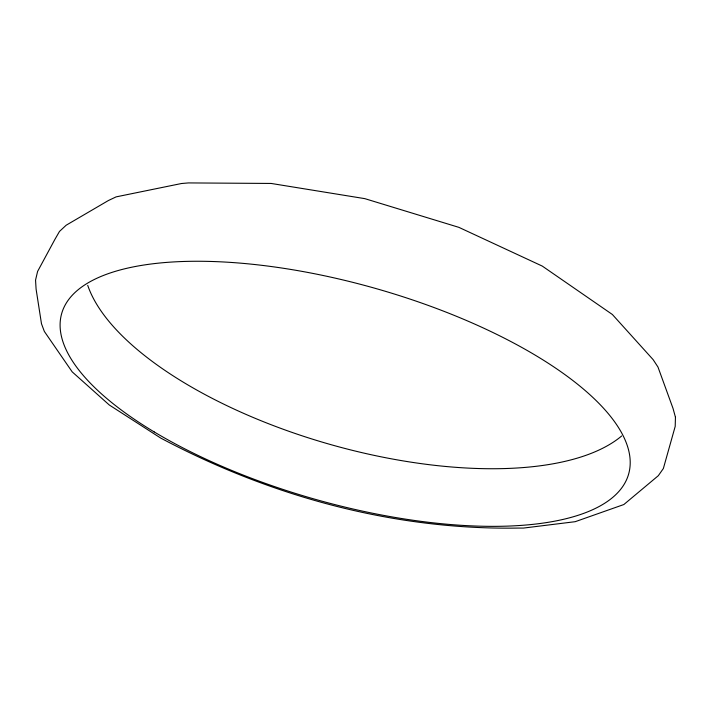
<?xml version="1.0" encoding="UTF-8"?>
<svg xmlns="http://www.w3.org/2000/svg" width="711" height="711" viewBox="0 0 711 711"><rect width="100%" height="100%" fill="white"/><g stroke="black" fill="none" stroke-linecap="round" stroke-linejoin="round"><path stroke-width="1.07" d="M621.672 435.976A288.488 120.337 15.8 0 1 331.308 444.757A288.488 120.337 15.8 0 1 87.72 285.342M675.45 417.241L675.201 426.387L663.363 468.513L658.324 475.686L623.84 504.534L575.208 521.687L523.42 528.077L518.177 528.069C393.876 530.122 270.144 496.234 160.739 438.083L109.281 404.986L72.193 371.871L44.34 331.415L41.478 323.736L36.092 289.11L35.55 280.107L37.594 271.433L54.88 239.429L59.493 231.43L66.176 225.218L108.374 200.538L116.124 196.876L181.527 183.509L188.477 182.923L271.14 183.447L364.823 198.645L458.871 227.351L542.28 266.092L612.384 314.502L653.133 359.642L657.968 367.027L673.024 408.416L675.45 417.241M154.109 431.87A294.621 109.663 15.8 0 0 623.894 484.733A294.621 109.663 15.8 0 0 257.462 264.821A294.621 109.663 15.8 0 0 154.109 431.87"/></g></svg>
